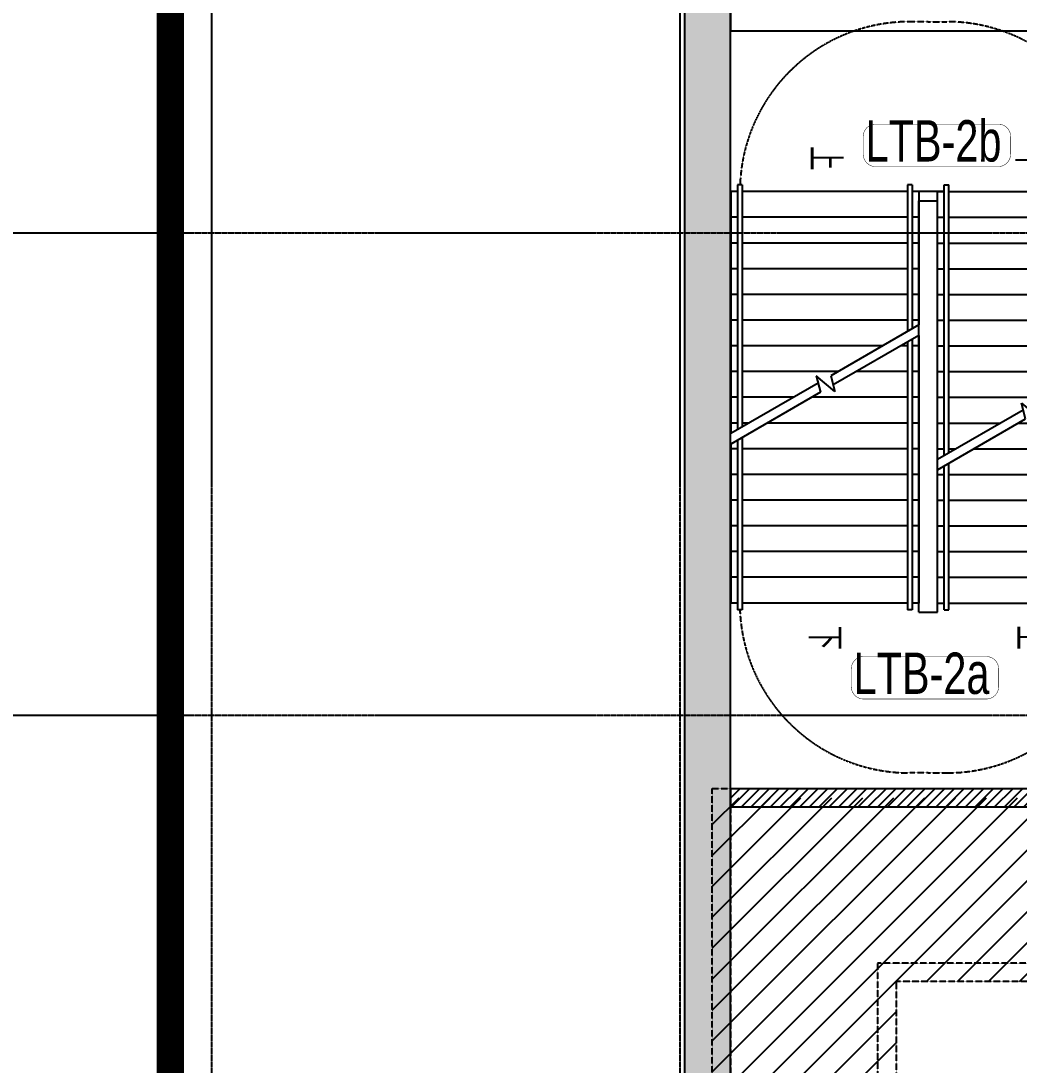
# Model space of a CAD drawing. Extents: x -12047294 to -5625356, y -1456591 to -622873.
# Drawn here: x -6088164 to -6077296, y -680285 to -668914 of the extents above; entities that cross this region are included whole.
import ezdxf

# ---------------------------------------------------------------- set-up
doc = ezdxf.new("R2010")
doc.units = 0
doc.header["$LTSCALE"] = 10
doc.header["$MEASUREMENT"] = 0
for name, pattern in [('__DASH', [0.35, 0.25, -0.1]), ('DASH', [0.35, 0.25, -0.1]), ('DASHDOT', [1, 0.5, -0.25, 0, -0.25]), ('DOTE', [2.4200000000000004, 2, -0.2, 0.02, -0.2])]:
    doc.linetypes.add(name, pattern=pattern)
for name, color, linetype in [('A-COLUMN', 10, 'Continuous'), ('A-COLUMNH', 252, 'Continuous'), ('A-DIMSYMB', 3, 'Continuous'), ('A-FireH', 6, 'Continuous'), ('A-STAIRS', 150, 'Continuous'), ('A-stru-conc', 1, 'Continuous'), ('A-TextNum', 211, 'Continuous'), ('A-TK', 7, 'Continuous'), ('A-WALL', 2, 'Continuous'), ('A-吊板', 73, 'DASH'), ('A用地红线', 10, 'Continuous'), ('DOTE', 9, 'DOTE')]:
    doc.layers.add(name, color=color, linetype=linetype)
doc.styles.add('_TCH_DIM', font='tjromans.shx', dxfattribs={"width": 0.8, "bigfont": 'tjhztxt.shx'})
doc.styles.add('房间功能', font='tjromand.shx', dxfattribs={"width": 0.75, "bigfont": 'tjhts.shx'})

# ---------------------------------------------------------------- blocks, each defined once
blk = doc.blocks.new('fdsfasd4#$$$')
at = {"layer": 'A-COLUMNH'}
blk.add_hatch(color=256, dxfattribs=at).paths.add_polyline_path([(10120957.04836676, -2096208.91310484), (10121457.04836664, -2096708.91316456), (10121457.04836664, -2080308.990956659), (10120957.04836676, -2079808.990952323)])
at = {"layer": 'A-COLUMN'}
for p, q in [((10120957.04836676, -2096208.91310484), (10120957.04836676, -2079808.990952323)), ((10121457.04836664, -2096708.91316456), (10121457.04836664, -2080308.990956659))]:
    blk.add_line(p, q, dxfattribs=at)
blk = doc.blocks.new('A$C49382417')
at = {"layer": 'A-DIMSYMB', "color": 0, "elevation": 600.0000000001164}
for points in [[(-7074.538496038911, 1332.240794026086, 0, 0, 0), (-4994.538496038913, 1332.24079392585, 80.00000000000001, 0, 0), (-4694.538496038912, 1332.240793911392, 0, 0, 0)], [(-2314.538496038912, 1332.240793796698, 0, 0, 0), (-4114.538496038913, 1332.240793897899, 80.00000000000001, 0, 0), (-4414.538496038913, 1332.240793897899, 0, 0, 0)], [(-7074.538496147342, -917.7592059739133, 0, 0, 0), (-5274.538496147342, -917.7592060606572, 80.00000000000001, 0, 0), (-4974.538496147342, -917.7592060751145, 0, 0, 0)], [(-2314.538496147342, -917.7592062033021, 0, 0, 0), (-4394.538496147342, -917.759206088608, 80.00000000000001, 0, 0), (-4694.538496147342, -917.759206088608, 0, 0, 0)]]:
    blk.add_lwpolyline(points, format="xyseb", dxfattribs=at)
at = {"layer": 'A-STAIRS', "color": 0}
for p, q in [((-5160.756278642238, 2282.24079393386), (-7009.538495993131, 2282.240794022955)), ((-7009.538495995541, 2232.240794022954), (-7009.538495993131, 2282.240794022955)), ((-5204.057548827846, 2357.240793935947), (-6934.538495989517, 2357.24079401934)), ((-6934.53849599313, 2282.24079401934), (-6934.538495989517, 2357.24079401934)), ((-6654.538495993129, 2282.240794005847), (-6654.538495989516, 2357.240794005846)), ((-6374.538495993131, 2282.240793992353), (-6374.538495989516, 2357.240793992353)), ((-6094.538495993131, 2282.24079397886), (-6094.538495989517, 2357.24079397886)), ((-5814.538495993132, 2282.240793965366), (-5814.538495989516, 2357.240793965366)), ((-5534.538495993131, 2282.240793951872), (-5534.538495989516, 2357.240793951873)), ((-5254.538495993132, 2282.240793938379), (-5254.538495989517, 2357.240793938379)), ((-4639.47906712548, 1379.362178658524), (-5204.057548827845, 2357.240793935947)), ((-2454.538495989517, 2357.240793803445), (-5088.587494989923, 2357.240793930381)), ((-4539.479067124189, 1406.157097896817), (-5088.587494989923, 2357.240793930382)), ((-2379.538495993131, 2282.240793799831), (-5045.286224804314, 2282.240793928296)), ((-4974.538495993131, 2282.240793924886), (-4974.538495989516, 2357.240793924886)), ((-4694.538495993131, 2282.240793911392), (-4694.538495989516, 2357.240793911392)), ((-4414.538495993132, 2282.240793897899), (-4414.538495989517, 2357.240793897899)), ((-4134.538495993131, 2282.240793884406), (-4134.538495989516, 2357.240793884406)), ((-3854.538495993131, 2282.240793870912), (-3854.538495989517, 2357.240793870912)), ((-3574.538495993131, 2282.240793857418), (-3574.538495989517, 2357.240793857419)), ((-3294.538495993132, 2282.240793843925), (-3294.538495989517, 2357.240793843925)), ((-3014.538495993131, 2282.240793830431), (-3014.538495989517, 2357.240793830432)), ((-2734.538495993132, 2282.240793816938), (-2734.538495989517, 2357.240793816938)), ((-2454.53849599313, 2282.240793803445), (-2454.538495989517, 2357.240793803445)), ((-2379.538495995541, 2232.240793799831), (-2379.538495993131, 2282.240793799831)), ((-5131.888765185166, 2232.240793932468), (-7009.538495995541, 2232.240794022954)), ((-6934.538496082284, 432.2407940193402), (-6934.538495995539, 2232.24079401934)), ((-6654.538496082285, 432.2407940058467), (-6654.53849599554, 2232.240794005846)), ((-6374.538496082283, 432.2407939923532), (-6374.53849599554, 2232.240793992353)), ((-6094.538496082282, 432.2407939788598), (-6094.538495995541, 2232.24079397886)), ((-5814.538496082284, 432.2407939653664), (-5814.538495995541, 2232.240793965366)), ((-5534.538496082284, 432.2407939518728), (-5534.538495995541, 2232.240793951873)), ((-5254.538496082284, 432.2407939383794), (-5254.538495995541, 2232.240793938379)), ((-2379.538495995541, 2232.240793799831), (-5016.418711347244, 2232.240793926904)), ((-4974.538495999035, 2159.70213310381), (-4974.538495995541, 2232.240793924886)), ((-4694.538496022406, 1674.727906971031), (-4694.53849599554, 2232.240793911392)), ((-4414.538496045778, 1189.753680838255), (-4414.53849599554, 2232.240793897899)), ((-4134.538496069151, 704.7794547054795), (-4134.53849599554, 2232.240793884406)), ((-3854.538496082284, 432.2407938709122), (-3854.538495995541, 2232.240793870912)), ((-3574.538496082285, 432.2407938574186), (-3574.538495995542, 2232.240793857418)), ((-3294.538496082284, 432.2407938439253), (-3294.538495995541, 2232.240793843925)), ((-3014.538496082284, 432.2407938304317), (-3014.53849599554, 2232.240793830431)), ((-2734.538496082285, 432.2407938169384), (-2734.538495995541, 2232.240793816938)), ((-2454.538496082284, 432.2407938034449), (-2454.53849599554, 2232.240793803445)), ((-4974.538496082284, 432.240793924886), (-4974.538496008673, 1959.702133103812)), ((-4694.538496082283, 432.2407939113925), (-4694.538496032044, 1474.727906971031)), ((-4459.079080574129, 1427.700209360229), (-4639.47906712548, 1379.362178658524)), ((-4631.971314951633, 1221.655267929363), (-4459.079080574129, 1427.700209360229)), ((-4459.61976369946, 1267.836726892729), (-4631.971314951633, 1221.655267929363)), ((-3905.019443249979, 307.2407938733448), (-4459.61976369946, 1267.836726892729)), ((-4020.489497087905, 307.2407938789094), (-4559.619763700749, 1241.041807654436)), ((-4414.538496082283, 432.240793897899), (-4414.538496055417, 989.7536808382564)), ((-4134.538496082284, 432.2407938844055), (-4134.538496078788, 504.7794547054775)), ((-4092.658280730584, 432.2407938823872), (-7009.538496082282, 432.2407940229544)), ((-7009.538496084693, 382.2407940229544), (-7009.538496082282, 432.2407940229544)), ((-4063.790767273512, 382.2407938809961), (-7009.538496084693, 382.2407940229544)), ((-6934.538496088308, 307.2407940193401), (-6934.538496084694, 382.2407940193402)), ((-6654.538496088306, 307.2407940058466), (-6654.538496084694, 382.2407940058467)), ((-6374.538496088308, 307.2407939923532), (-6374.538496084694, 382.2407939923532)), ((-6094.538496088308, 307.2407939788598), (-6094.538496084692, 382.2407939788598)), ((-5814.538496088307, 307.2407939653662), (-5814.538496084693, 382.2407939653663)), ((-5534.538496088307, 307.2407939518728), (-5534.538496084694, 382.2407939518728)), ((-5254.538496088308, 307.2407939383794), (-5254.538496084695, 382.2407939383794)), ((-4974.538496088308, 307.2407939248859), (-4974.538496084694, 382.240793924886)), ((-4694.538496088307, 307.2407939113925), (-4694.538496084692, 382.2407939113925)), ((-4414.538496088307, 307.240793897899), (-4414.538496084694, 382.2407938978991)), ((-4134.538496088307, 307.2407938844055), (-4134.538496084694, 382.2407938844055)), ((-2379.538496082284, 432.2407937998304), (-3977.188226892657, 432.2407938768228)), ((-2379.538496084694, 382.2407937998305), (-3948.320713435586, 382.2407938754316)), ((-3854.538496088308, 307.2407938709121), (-3854.538496084694, 382.2407938709121)), ((-3574.538496088308, 307.2407938574186), (-3574.538496084694, 382.2407938574187)), ((-3294.538496088308, 307.2407938439252), (-3294.538496084693, 382.2407938439252)), ((-3014.538496088308, 307.2407938304317), (-3014.538496084694, 382.2407938304317)), ((-2734.538496088308, 307.2407938169383), (-2734.538496084694, 382.2407938169383)), ((-2454.538496088308, 307.2407938034448), (-2454.538496084694, 382.2407938034448)), ((-2379.538496084694, 382.2407937998305), (-2379.538496082284, 432.2407937998304)), ((-4020.489497087905, 307.2407938789094), (-6934.538496088308, 307.2407940193401)), ((-2454.538496088308, 307.2407938034448), (-3905.019443249977, 307.2407938733447)), ((-7009.538496101561, 32.24079402295419), (-5440.756278750668, 32.24079394735297)), ((-7009.538496101561, 32.24079402295419), (-7009.538496103971, -17.75920597704581)), ((-6934.538496097946, 107.2407940193399), (-5484.057548936275, 107.2407939494397)), ((-6934.538496097946, 107.2407940193399), (-6934.538496101561, 32.24079401933987)), ((-6654.538496097946, 107.2407940058464), (-6654.538496101562, 32.24079400584638)), ((-6374.538496097946, 107.2407939923529), (-6374.538496101561, 32.24079399235289)), ((-6094.538496097946, 107.2407939788594), (-6094.53849610156, 32.24079397885941)), ((-5814.538496097946, 107.2407939653659), (-5814.538496101562, 32.24079396536592)), ((-5534.538496097947, 107.2407939518724), (-5534.538496101562, 32.24079395187243)), ((-5484.057548936274, 107.2407939494397), (-4929.457228486795, -853.3551390699442)), ((-5368.587495098349, 107.240793943875), (-2454.538496097947, 107.240793803444)), ((-5368.587495098349, 107.240793943875), (-4829.457228485505, -826.5602198316516)), ((-5325.286224912741, 32.24079394178835), (-2379.538496101561, 32.24079379982974)), ((-5254.538496097946, 107.2407939383789), (-5254.538496101561, 32.24079393837894)), ((-4974.538496097946, 107.2407939248854), (-4974.538496101562, 32.24079392488545)), ((-4694.538496097947, 107.2407939113919), (-4694.538496101562, 32.24079391139197)), ((-4414.538496097946, 107.2407938978985), (-4414.538496101561, 32.24079389789848)), ((-4134.538496097946, 107.240793884405), (-4134.53849610156, 32.24079388440499)), ((-3854.538496097946, 107.2407938709115), (-3854.538496101561, 32.2407938709115)), ((-3574.538496097947, 107.240793857418), (-3574.538496101561, 32.24079385741801)), ((-3294.538496097947, 107.2407938439245), (-3294.538496101561, 32.24079384392453)), ((-3014.538496097947, 107.240793830431), (-3014.538496101561, 32.24079383043104)), ((-2734.538496097946, 107.2407938169375), (-2734.538496101561, 32.24079381693755)), ((-2454.538496097947, 107.240793803444), (-2454.538496101561, 32.24079380344407)), ((-2379.538496101561, 32.24079379982974), (-2379.53849610397, -17.75920620017026)), ((-7009.538496103971, -17.75920597704581), (-5411.888765293594, -17.75920605403819)), ((-6934.53849610397, -17.75920598066013), (-6934.538496190715, -1817.75920598066)), ((-6654.53849610397, -17.75920599415362), (-6654.538496190714, -1817.759205994154)), ((-6374.538496103971, -17.75920600764711), (-6374.538496190714, -1817.759206007648)), ((-6094.53849610397, -17.75920602114059), (-6094.538496190714, -1817.759206021141)), ((-5814.53849610397, -17.75920603463409), (-5814.538496190714, -1817.759206034634)), ((-5534.538496103971, -17.75920604812757), (-5534.538496190715, -1817.759206048128)), ((-5296.418711455671, -17.75920605960281), (-2379.53849610397, -17.75920620017026)), ((-5254.538496103971, -17.75920606162106), (-5254.538496107468, -90.29786688268894)), ((-4974.538496103971, -17.75920607511455), (-4974.538496130839, -575.2720930154675)), ((-4694.53849610397, -17.75920608860803), (-4694.538496154208, -1060.246319148248)), ((-4414.538496103971, -17.75920610210152), (-4414.53849617758, -1545.220545281029)), ((-4134.53849610397, -17.75920611559501), (-4134.538496190713, -1817.759206115595)), ((-3854.538496103972, -17.7592061290885), (-3854.538496190713, -1817.759206129089)), ((-3574.538496103971, -17.75920614258198), (-3574.538496190714, -1817.759206142582)), ((-3294.538496103971, -17.75920615607547), (-3294.538496190714, -1817.759206156076)), ((-3014.53849610397, -17.75920616956896), (-3014.538496190713, -1817.759206169569)), ((-2734.538496103971, -17.75920618306245), (-2734.538496190713, -1817.759206183063)), ((-2454.538496103971, -17.75920619655593), (-2454.538496190714, -1817.759206196556)), ((-5254.538496117106, -290.297866882687), (-5254.538496190714, -1817.759206061621)), ((-4974.538496140477, -775.272093015466), (-4974.538496190715, -1817.759206075115)), ((-4757.105677234621, -807.1736801065791), (-4929.997911612126, -1013.218621537445)), ((-4929.457228486795, -853.3551390699442), (-4757.105677234621, -807.1736801065791)), ((-4929.997911612126, -1013.218621537445), (-4749.597925060769, -964.8805908357447)), ((-4849.597925062061, -991.6755100740376), (-4300.489497196333, -1942.759206107598)), ((-4749.597925060769, -964.8805908357447), (-4185.019443358409, -1942.759206113162)), ((-4694.538496163846, -1260.246319148247), (-4694.538496190713, -1817.759206088608)), ((-7009.538496190713, -1817.759205977045), (-4372.658280839011, -1817.75920610412)), ((-7009.538496190713, -1817.759205977045), (-7009.538496193123, -1867.759205977046)), ((-4414.538496187218, -1745.220545281027), (-4414.538496190714, -1817.759206102102)), ((-4257.18822700109, -1817.759206109685), (-2379.538496190714, -1817.75920620017)), ((-2379.538496190714, -1817.75920620017), (-2379.538496193123, -1867.75920620017)), ((-7009.538496193123, -1867.759205977046), (-4343.79076738194, -1867.759206105511)), ((-6934.538496193124, -1867.75920598066), (-6934.538496196738, -1942.75920598066)), ((-6654.538496193125, -1867.759205994153), (-6654.538496196737, -1942.759205994154)), ((-6374.538496193125, -1867.759206007647), (-6374.538496196738, -1942.759206007647)), ((-6094.538496193123, -1867.75920602114), (-6094.538496196737, -1942.75920602114)), ((-5814.538496193123, -1867.759206034634), (-5814.538496196737, -1942.759206034634)), ((-5534.538496193125, -1867.759206048128), (-5534.538496196738, -1942.759206048128)), ((-5254.538496193124, -1867.759206061621), (-5254.538496196738, -1942.759206061621)), ((-4974.538496193124, -1867.759206075115), (-4974.538496196737, -1942.759206075115)), ((-4694.538496193123, -1867.759206088608), (-4694.538496196737, -1942.759206088608)), ((-4414.538496193123, -1867.759206102101), (-4414.538496196737, -1942.759206102101)), ((-4228.320713544017, -1867.759206111076), (-2379.538496193123, -1867.75920620017)), ((-4134.538496193123, -1867.759206115595), (-4134.538496196737, -1942.759206115595)), ((-3854.538496193123, -1867.759206129088), (-3854.538496196738, -1942.759206129089)), ((-3574.538496193123, -1867.759206142582), (-3574.538496196737, -1942.759206142582)), ((-3294.538496193123, -1867.759206156075), (-3294.538496196738, -1942.759206156075)), ((-3014.538496193122, -1867.759206169569), (-3014.538496196738, -1942.759206169569)), ((-2734.538496193123, -1867.759206183062), (-2734.538496196738, -1942.759206183063)), ((-2454.538496193123, -1867.759206196556), (-2454.538496196738, -1942.759206196556)), ((-6934.538496196738, -1942.75920598066), (-4300.489497196332, -1942.759206107598)), ((-4185.019443358409, -1942.759206113162), (-2454.538496196738, -1942.759206196556))]:
    blk.add_line(p, q, dxfattribs=at)
at = {"layer": 'A-STAIRS', "color": 253, "linetype": '__DASH'}
for points in [[(-8784.53849606309, 207.2407940053381), (-8784.538495840037, 408.7469481482403)], [(-604.53849602025, 207.2407940053381), (-604.5384962433018, 408.7469481482403)], [(-8784.53849606309, 207.2407940053381), (-8784.538496029098, 7.255485976464115)], [(-604.53849602025, 207.2407940053381), (-604.5384960542433, 7.255485976464115)]]:
    blk.add_lwpolyline(points, dxfattribs=at)
at = {"layer": 'A-STAIRS'}
blk.add_lwpolyline([(-6934.538496138528, 382.240794006444), (-6934.538496036548, 32.24079400429037)], dxfattribs=at)
at = {"layer": 'A-STAIRS', "color": 253, "linetype": '__DASH'}
for centre, start, end in [((-6934.538495898713, 408.7616894653765), 92.32343861388084, 180.0004565487872), ((-2454.538496184629, 408.7616894653765), 359.9995434512128, 87.67656138611915), ((-6934.538496087771, 7.240794001438189), 179.9995434512127, 267.6765613861192), ((-2454.538496285211, 5.719898357463534), 272.3234386138809, 0.0004565487872168)]:
    blk.add_arc(centre, 1850.000000000058, start, end, dxfattribs=at)
at = {"layer": 'A-TK', "color": 0, "style": '_TCH_DIM', "width": 0.8}
for s, p in [('下', (-7406.625110212141, 1157.240794031146)), ('上', (-2209.538496038912, 1157.240793791638)), ('上', (-7428.672354415059, -1092.759205968853)), ('下', (-2209.538496147342, -1092.759206208362))]:
    blk.add_text(s, height=350, dxfattribs=at).set_placement(p)

msp = doc.modelspace()

# ---------------------------------------------------------------- hatches: boundary and pattern name
at = {"layer": 'A-FireH'}
h = msp.add_hatch(dxfattribs=at)
h.set_pattern_fill('普通砖', color=256, scale=30, style=0)
h.set_pattern_definition([(45, (0, 53.85340499999999), (-53.03302980219449, 53.0330298021945), [])])
h.paths.add_polyline_path([(-6080436.916565798, -677473.4332676771), (-6076486.147302309, -677473.4332677893), (-6076352.813968947, -677406.766601229), (-6076286.147302194, -677273.4332677413), (-6080436.916565795, -677273.4332676769)])
at = {"layer": 'A-吊板'}
h = msp.add_hatch(dxfattribs=at)
h.set_pattern_fill('ANSI31', color=256, scale=150)
h.set_pattern_definition([(45, (0, 0), (-168.3798022700466, 168.3798022700466), [])])
h.paths.add_polyline_path([(-6072086.147302374, -679373.4332574445), (-6078636.14729522, -679373.4332574445), (-6078636.147294279, -688173.4332687475), (-6086036.144676693, -688173.4332685588), (-6086036.144677073, -686373.4332692632), (-6080636.147302432, -686373.4332744495), (-6080636.147302039, -677373.4332676473), (-6072086.147302374, -677373.4332689182)])

# ---------------------------------------------------------------- linework, layer by layer
at = {"layer": 'A-TextNum', "const_width": 5}
for points in [[(-6078858.285322574, -670038.4664330059), (-6077523.615816745, -670038.4664330059, -0.4142135623730951), (-6077388.615816746, -670173.4664330058), (-6077388.615816746, -670366.1848030637, -0.4142135623730951), (-6077523.615816745, -670501.184803064), (-6078858.285322574, -670501.184803064, -0.4142135623730951), (-6078993.285322574, -670366.1848030637), (-6078993.285322574, -670173.4664330058, -0.4142135623730951)], [(-6078988.526943548, -675836.008128081), (-6077653.857437718, -675836.008128081, -0.4142135623730951), (-6077518.857437719, -675971.0081280811), (-6077518.857437719, -676163.726498139, -0.4142135623730951), (-6077653.857437718, -676298.726498139), (-6078988.526943548, -676298.726498139, -0.4142135623730951), (-6079123.526943548, -676163.726498139), (-6079123.526943548, -675971.0081280811, -0.4142135623730951)]]:
    msp.add_lwpolyline(points, format="xyb", close=True, dxfattribs=at)
at = {"layer": 'A-WALL'}
for p, q in [((-6080436.916490765, -668823.4330786143), (-6080436.91649642, -669023.4330786143)), ((-6080436.91649642, -669023.4330786143), (-6076136.147235397, -669023.4332002811)), ((-6078386.147355969, -675353.433265345), (-6078386.147302543, -670873.4332652682)), ((-6078386.147302543, -670873.4332652682), (-6078186.147302544, -670873.4332676535)), ((-6078186.147355969, -675353.4332677303), (-6078186.147302544, -670873.4332676535)), ((-6078386.147355969, -675353.433265345), (-6078186.147355969, -675353.4332677303)), ((-6080436.916565795, -677273.4332676769), (-6076286.147302194, -677273.4332677413)), ((-6080436.916565795, -677273.4332676769), (-6080436.916565798, -677473.4332676771)), ((-6080436.916565798, -677473.4332676771), (-6076486.147302309, -677473.4332677893))]:
    msp.add_line(p, q, dxfattribs=at)
at = {"layer": 'A-吊板'}
for points in [[(-6072086.147302374, -679373.4332574445), (-6078636.14729522, -679373.4332574445), (-6078636.147294279, -688173.4332687475), (-6086036.144676693, -688173.4332685588), (-6086036.144676882, -686373.4332692632), (-6080636.147302239, -686373.4332744495), (-6080636.147302039, -677273.4332676472), (-6072086.147302374, -677273.4332689181)], [(-6072286.147302374, -679173.4332574444), (-6078836.147295241, -679173.4332574444), (-6078836.147294301, -687973.4332687424), (-6085836.144676711, -687973.4332685639), (-6085836.144676863, -686573.4332694554), (-6080436.147302244, -686573.4332746416), (-6080436.147302044, -677473.4332676771), (-6072286.147302374, -677473.4332688884)]]:
    msp.add_lwpolyline(points, close=True, dxfattribs=at)
at = {"layer": 'A用地红线', "color": 14, "linetype": 'DASHDOT', "ltscale": 3, "const_width": 300, "elevation": -100}
msp.add_lwpolyline([(-6086536.740068725, -666374.4443309474, -0.414268526685015), (-6078536.124615989, -658373.558606373), (-6011536.893598027, -658373.6019769701, -0.4142223235686626), (-5991536.147302366, -678373.4539168346), (-5991536.909084975, -745373.9030826408, -0.3336181910775695), (-5997304.173952549, -753056.6549299227, -0.0708226070285111), (-5999536.806125692, -753373.5706593636), (-6066536.037143639, -753373.5272887665, -0.4142223235686626), (-6086536.783439299, -733373.6753489095), (-6086536.740117743, -666373.5534099806)], format="xyb", close=True, dxfattribs=at)
at = {"layer": 'DOTE'}
for p, q in [((-6086086.147302357, -756373.5585566853), (-6086086.147302343, -655372.806085089)), ((-6080986.147302365, -756373.5585566917), (-6080986.147302337, -655372.8060850882)), ((-6089538.82749225, -671223.4332680937), (-5988539.228791818, -671223.4332680854))]:
    msp.add_line(p, q, dxfattribs=at)
at = {"layer": 'DOTE', "linetype": 'DOTE'}
msp.add_line((-6089538.827492259, -676473.433268132), (-5988539.228791819, -676473.4332681292), dxfattribs=at)

# ---------------------------------------------------------------- block references
at = {"rotation": 270}
msp.add_blockref('A$C49382417', (-6078493.388096402, -677707.9717638186), dxfattribs=at)
at = {"layer": 'A-stru-conc'}
msp.add_blockref('fdsfasd4#$$$', (-16201893.94173775, 1415636.14070005, -100), dxfattribs=at)

# ---------------------------------------------------------------- texts
at = {"layer": 'A-TextNum', "style": '房间功能', "width": 0.75}
for s, p in [('LTB-2b', (-6078968.280918819, -670445.832807313)), ('LTB-2a', (-6079098.522539792, -676243.3745023881))]:
    msp.add_text(s, height=450, dxfattribs=at).set_placement(p)

doc.saveas('drawing.dxf')
